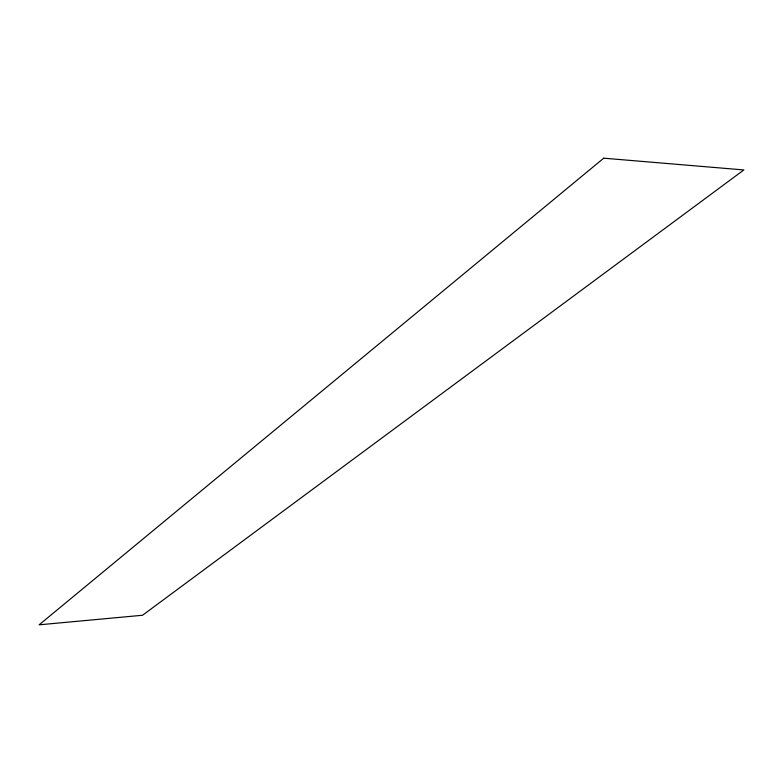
<?xml version="1.0" encoding="UTF-8"?>
<svg xmlns="http://www.w3.org/2000/svg" width="783" height="783" viewBox="0 0 783 783"><rect width="100%" height="100%" fill="white"/><g stroke="black" fill="none" stroke-linecap="round" stroke-linejoin="round"><path stroke-width="1.17" d="M603.713 158.186L39.15 624.814L142.565 615.252L743.85 169.94L603.713 158.186"/></g></svg>
